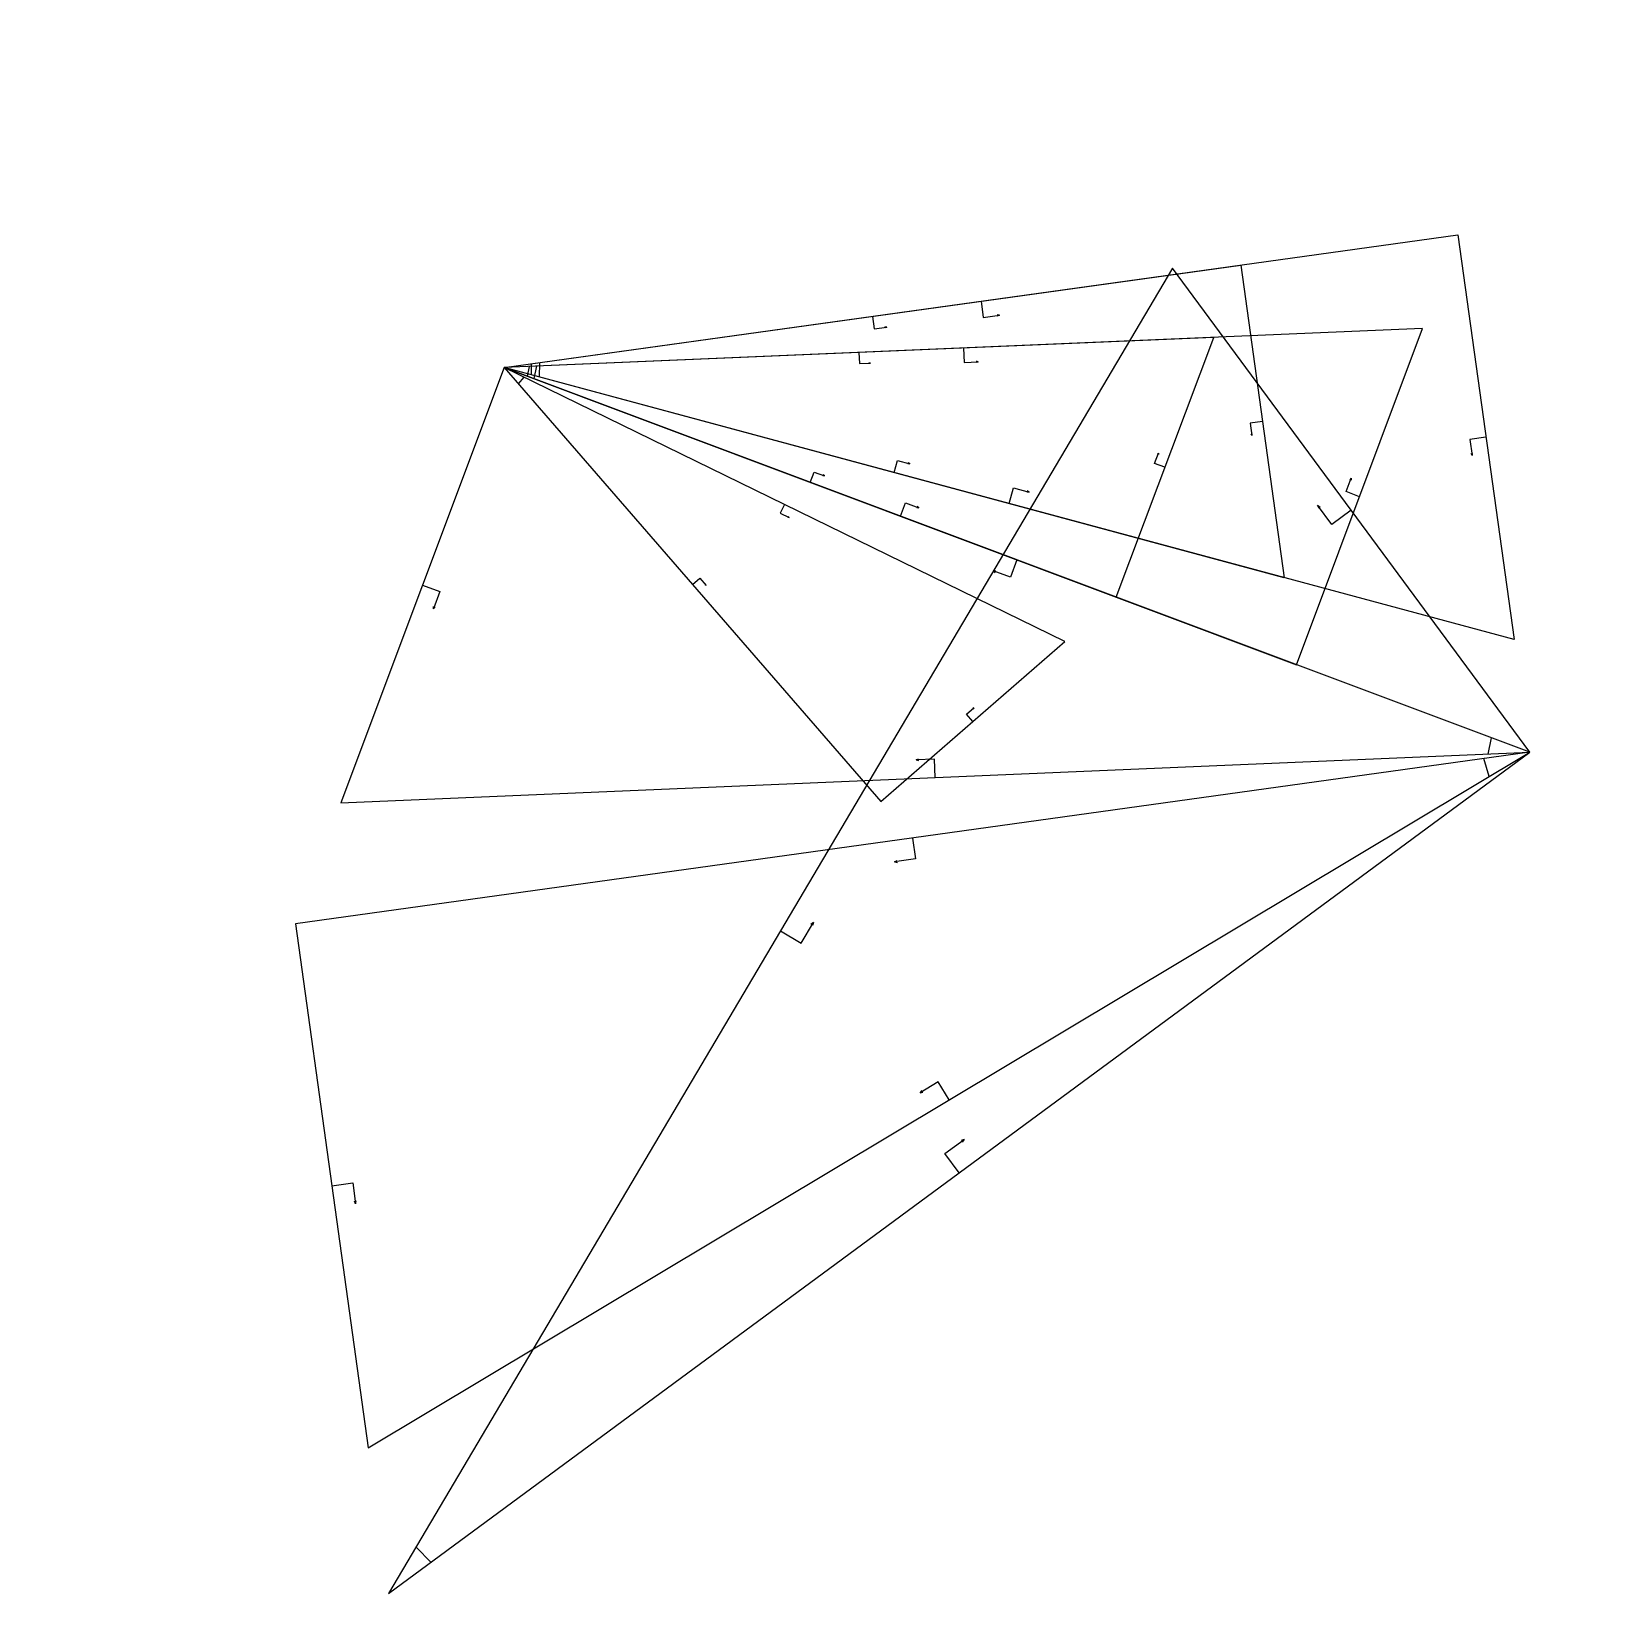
# Model space of a CAD drawing. Header units: millimetres. Extents: x 351024 to 834595, y -52733518 to -52619758.
# Drawn here: x 351024 to 357582, y -52708456 to -52701934 of the extents above; entities that cross this region are included whole.
import ezdxf

# ---------------------------------------------------------------- set-up
doc = ezdxf.new("R2010")
doc.units = ezdxf.units.MM
for name, color, linetype in [('BASE', 170, 'Continuous'), ('HYPOTENUSE', 20, 'Continuous'), ('PERPENDICULAR', 90, 'Continuous'), ('Standard', 7, 'Continuous')]:
    doc.layers.add(name, color=color, linetype=linetype)

# ---------------------------------------------------------------- blocks, each defined once
blk = doc.blocks.new('TRIANGLE')
at = {"color": 3}
for p, q in [((5818.4, 1356.1), (5814.1, 1342.8)), ((5818.4, 1256.1), (5818.4, 1356.1)), ((5818.4, 1356.1), (5822.6, 1342.8)), ((5918.4, 1256.1), (5818.4, 1256.1))]:
    blk.add_line(p, q, dxfattribs=at)
at = {"color": 1}
for p, q in [((2959.2, 1256.1), (2998.3, 1164)), ((2998.3, 1164), (3090.3, 1203.1)), ((3090.3, 1203.1), (3076.4, 1201.8)), ((3090.3, 1203.1), (3079.7, 1194))]:
    blk.add_line(p, q, dxfattribs=at)
at = {"color": 5}
for p, q in [((2959.2, 0), (2959.2, 100)), ((2959.2, 100), (3059.2, 100)), ((3059.2, 100), (3045.9, 104.2)), ((3059.2, 100), (3045.9, 95.8))]:
    blk.add_line(p, q, dxfattribs=at)
at = {"layer": 'BASE'}
blk.add_line((0, 0), (5918.4, 0), dxfattribs=at)
at = {"layer": 'Defpoints', "color": 4}
blk.add_line((207, 87.9), (219.8, 0), dxfattribs=at)
at = {"layer": 'HYPOTENUSE'}
blk.add_line((5918.4, 2512.2), (0, 0), dxfattribs=at)
at = {"layer": 'PERPENDICULAR'}
blk.add_line((5918.4, 0), (5918.4, 2512.2), dxfattribs=at)

msp = doc.modelspace()

# ---------------------------------------------------------------- block references
at = {"layer": 'Standard'}
for p, xscale, yscale, zscale, rotation in [((352997.5, -52703337.4), 0.5967412247382241, 0.5967412247382241, 0.5967412247382241, 339.4302031264961), ((352997.5, -52703337.4), 0.460976792712494, 0.460976792712494, 0.460976792712494, 339.4302031265051), ((352997.5, -52703337.4), 0.4051590762294871, 0.4051590762294871, 0.4051590762294871, 310.9418703646723), ((352997.5, -52703337.4), -0.6789527175823861, 0.6789527175823861, 0.678952717582386, 187.918535888287), ((352997.5, -52703337.4), -0.5244843714155542, 0.5244843714155542, 0.5244843714155542, 187.9185358882856), ((357277.9, -52704943.7), 0.7724902748502549, 0.7724902748502549, 0.7724902748502549, 159.4302031264954), ((357277.9, -52704943.7), 0.8789142591005429, 0.8789142591005429, 0.8789142591005429, 187.9185358882867)]:
    msp.add_blockref('TRIANGLE', p, dxfattribs=dict(at, xscale=xscale, yscale=yscale, zscale=zscale, rotation=rotation))
at = {"layer": 'Standard', "rotation": 36.4068686500781}
msp.add_blockref('TRIANGLE', (352514.7, -52708456.4), dxfattribs=at)

doc.saveas('drawing.dxf')
